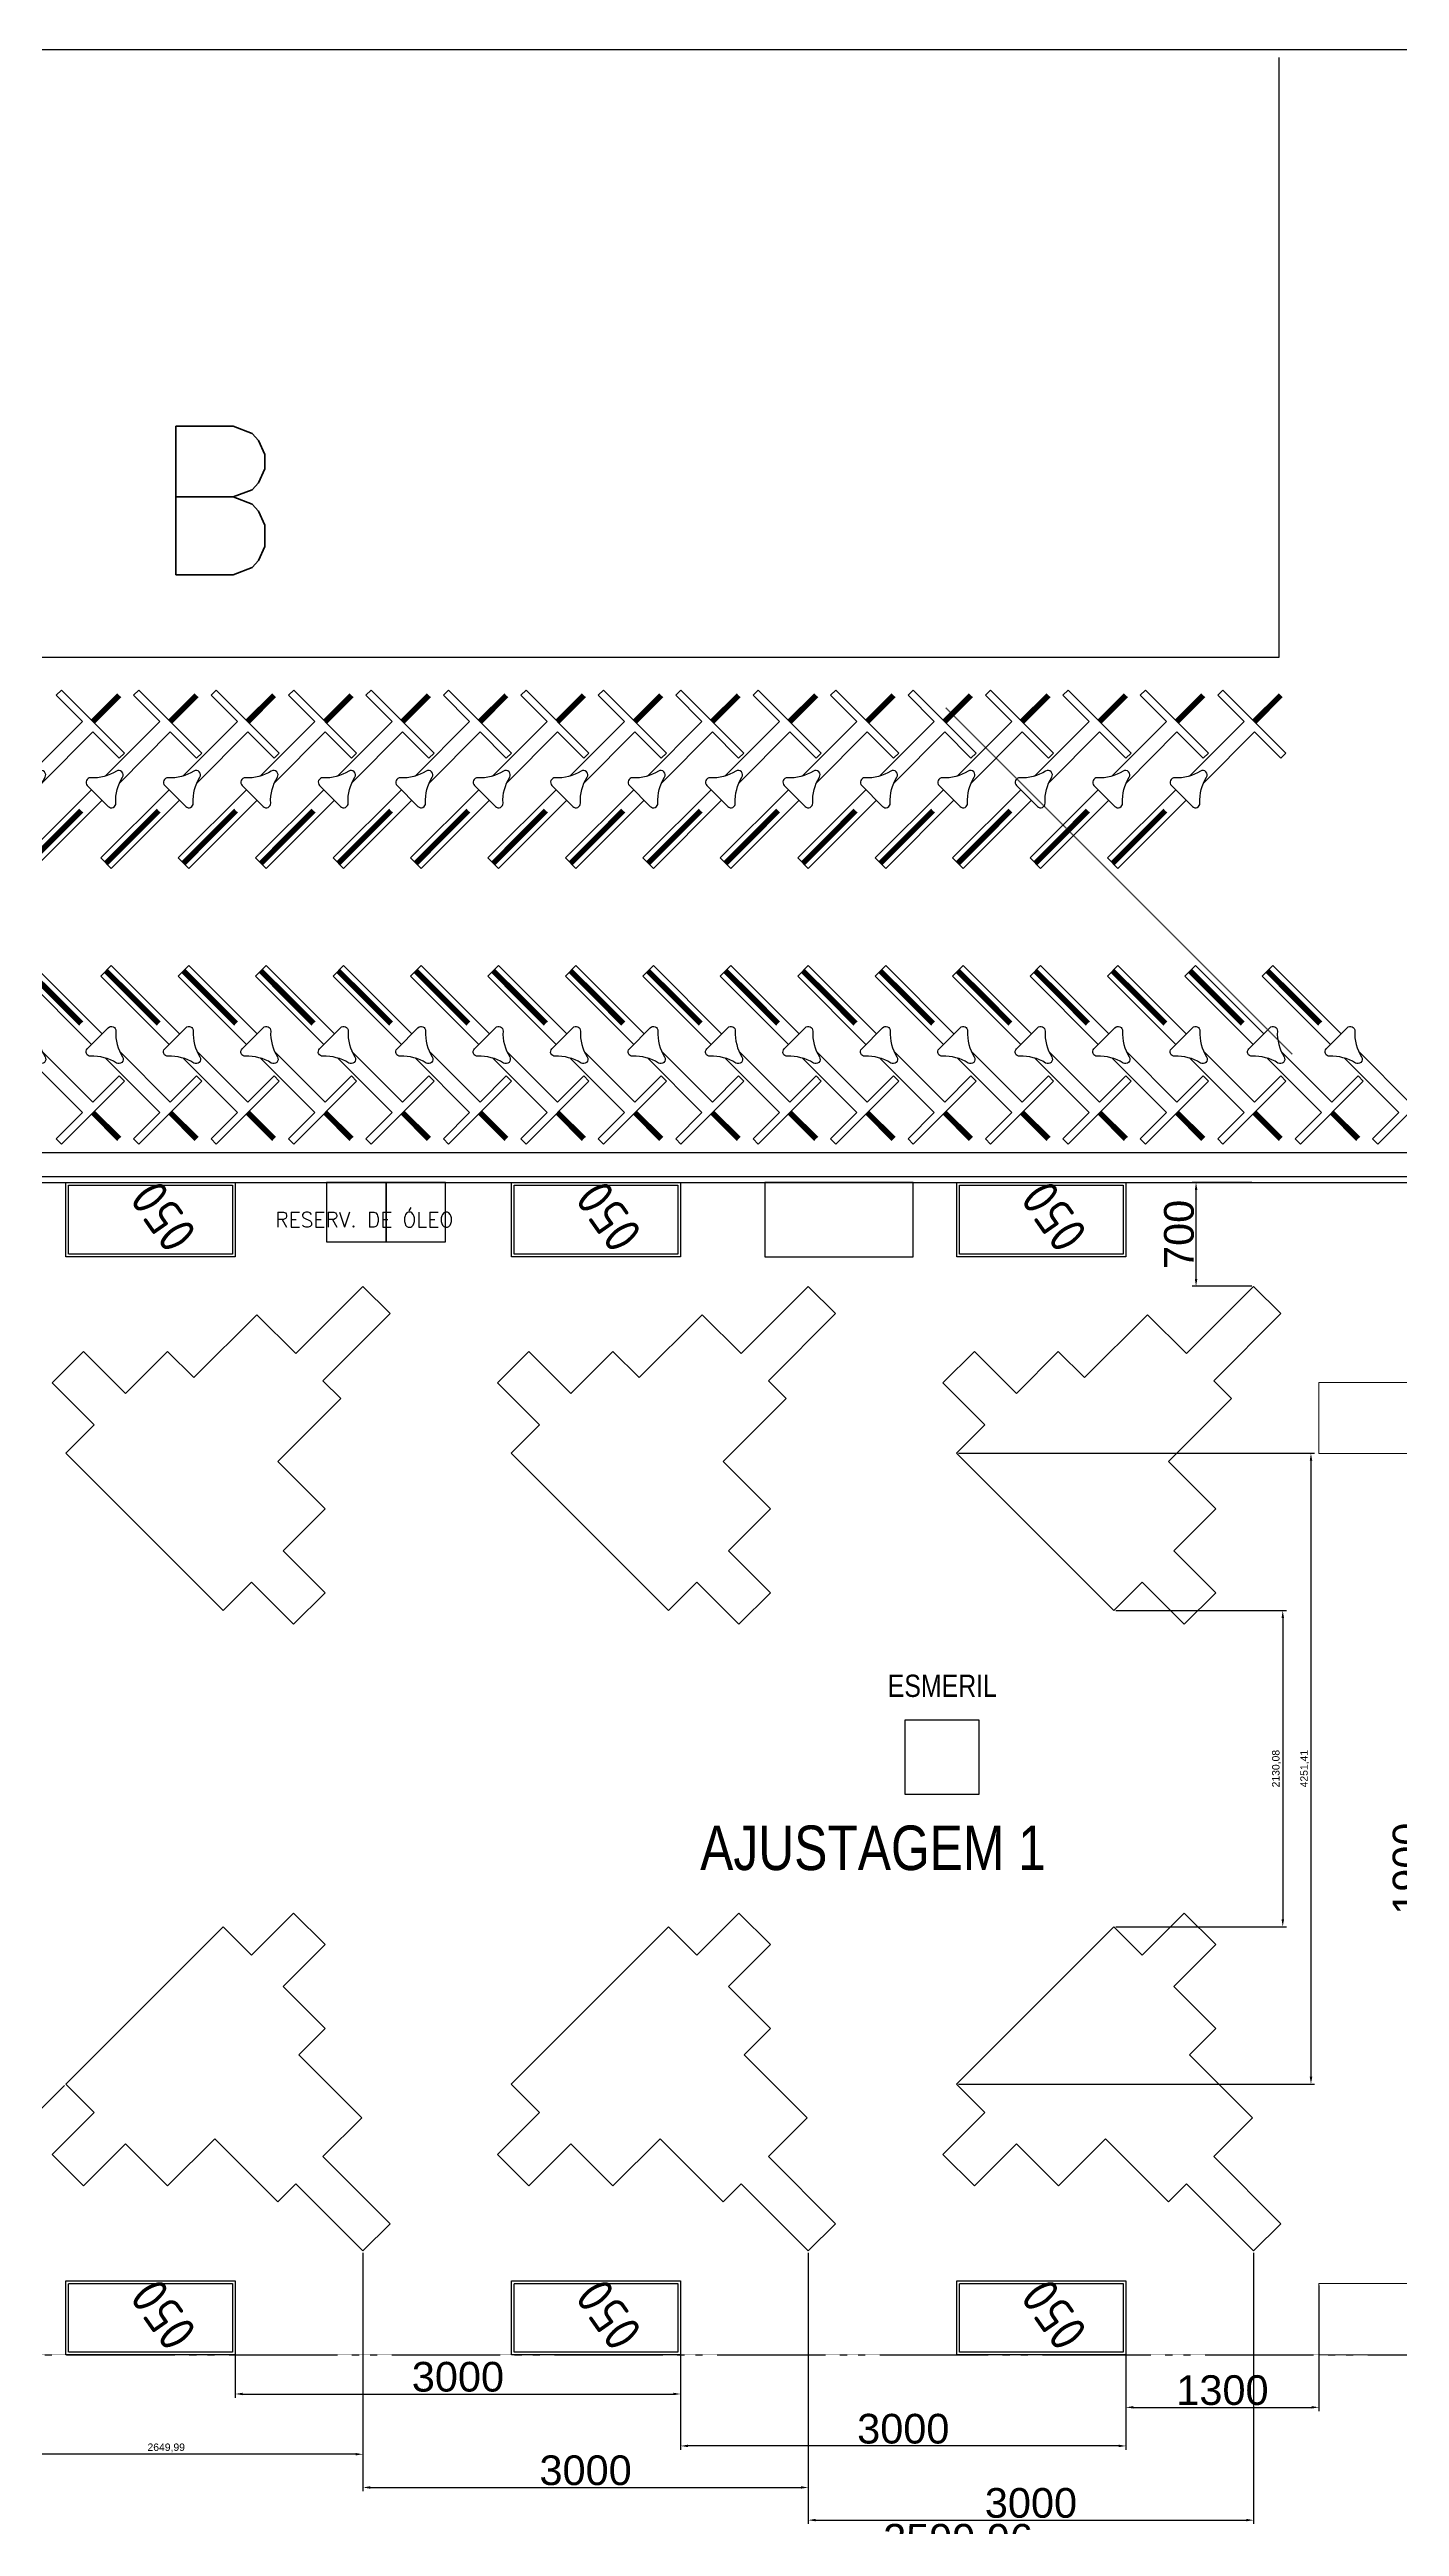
# Model space of a CAD drawing. Header units: millimetres. Extents: x 18768 to 1484868, y -11027 to 520152.
# Drawn here: x 62569 to 71662, y 503462 to 520152 of the extents above; entities that cross this region are included whole.
import ezdxf
from ezdxf.enums import TextEntityAlignment as Align

# ---------------------------------------------------------------- set-up
doc = ezdxf.new("R2010")
doc.units = ezdxf.units.MM
for name, pattern in [('DASHED2', [9.525, 6.35, -3.175]), ('DIVIDE', [2.15, 1.5, -0.2, 0.05, -0.15, 0.05, -0.2]), ('HIDDEN2', [4.7625, 3.175, -1.5875])]:
    doc.linetypes.add(name, pattern=pattern)
for name, color, linetype in [('3-MAQUINAS', 5, 'Continuous'), ('8-TEXTO', 4, 'Continuous'), ('8-TEXTO-DETALHES', 6, 'Continuous'), ('L025-IMAGIN', 1, 'DIVIDE'), ('L025-TEXTO', 7, 'Continuous'), ('L035-ARRANJO-ADQUIRIR', 102, 'Continuous'), ('L035-ARRANJO-EXISTENTE', 180, 'Continuous'), ('L035-TEXTO', 40, 'Continuous'), ('PAREDES', 7, 'Continuous')]:
    doc.layers.add(name, color=color, linetype=linetype)
doc.layers.add('L035-DEMOLIÇÃO', color=40, linetype='Continuous', plot=False)
doc.styles.add('ISO-CP--25', font='isocp.shx', dxfattribs={"height": 250})
doc.styles.add('ROMANS', font='romans', dxfattribs={"width": 0.8, "height": 300})
doc.styles.get("Standard").update_dxf_attribs({"font": 'arial.ttf'})
doc.dimstyles.new('Anotativo', dxfattribs={"dimscale": 0, "dimtxt": 2.5, "dimasz": 2.5, "dimexe": 1.25, "dimexo": 0.625, "dimtad": 1, "dimtxsty": 'Standard', "dimcen": 2.5, "dimadec": 0, "dimazin": 0, "dimtfac": 1, "dimtmove": 0, "dimatfit": 3, "dimfxl": 1, "dimarcsym": 0})

# ---------------------------------------------------------------- blocks, each defined once
blk = doc.blocks.new('Bicicleta')
for points in [[(-1.142, 1.121), (-1.121, 1.142), (-0.944, 0.965), (-0.965, 0.944)], [(-0.788, 0.767), (-0.767, 0.788), (-0.944, 0.965), (-0.965, 0.944)], [(-0.011, -0.011), (0.011, 0.011), (-0.166, 0.187), (-0.187, 0.166)]]:
    blk.add_hatch(color=256).paths.add_polyline_path(points)
for p, q in [((-0.965, 0.944), (-1.142, 1.121)), ((-0.944, 0.965), (-1.121, 1.142)), ((-0.965, 0.944), (-0.788, 0.767)), ((-0.944, 0.965), (-0.767, 0.788)), ((-0.166, 0.187), (0.011, 0.011)), ((-0.187, 0.166), (-0.011, -0.011))]:
    blk.add_line(p, q)
at = {"color": 1}
for points in [[(-0.707, 0.636), (-1.167, 1.096), (-1.096, 1.167), (-0.636, 0.707)], [(-0.518, 0.589), (-0.177, 0.247), (0, 0.424), (0.035, 0.389), (-0.389, -0.035), (-0.424, 0), (-0.247, 0.177), (-0.615, 0.545)]]:
    blk.add_lwpolyline(points, dxfattribs=at)
blk.add_lwpolyline([(-0.714, 0.556, -0.686338), (-0.736, 0.607), (-0.595, 0.749, -0.686338), (-0.544, 0.726, 0.152911), (-0.499, 0.552, -0.794326), (-0.54, 0.511, 0.152911)], format="xyb", close=True, dxfattribs=at)
blk = doc.blocks.new('*D609')
at = {"layer": 'DEFPOINTS', "color": 0, "linetype": 'ByBlock', "lineweight": 15, "transparency": 16777216}
for p in [(69989, 503228), (67389, 502366), (69989, 502366)]:
    blk.add_point(p, dxfattribs=at)
at = {"layer": 'PAREDES', "color": 0, "linetype": 'ByBlock', "lineweight": -2, "transparency": 16777216}
for p, q in [((67389, 502378), (67389, 503253)), ((67439, 503228), (69939, 503228)), ((69989, 502378), (69989, 503253))]:
    blk.add_line(p, q, dxfattribs=at)
at = {"layer": 'PAREDES', "color": 0, "linetype": 'ByBlock', "lineweight": 15, "transparency": 16777216}
for points in [[(67439, 503236), (67439, 503219), (67389, 503228)], [(69939, 503236), (69939, 503219), (69989, 503228)]]:
    blk.add_solid(points, dxfattribs=at)
at = {"layer": 'PAREDES', "color": 0, "linetype": 'ByBlock', "lineweight": 15, "transparency": 16777216, "insert": (68689, 503360), "char_height": 200, "attachment_point": 5}
blk.add_mtext('2599,96', dxfattribs=at)
blk = doc.blocks.new('BL_SENAI_id9320230820')
at = {"layer": 'L035-ARRANJO-EXISTENTE', "color": 0}
blk.add_lwpolyline([(-449, -183), (691, -183), (691, 317), (-449, 317)], close=True, dxfattribs=at)
at = {"layer": 'L035-ARRANJO-EXISTENTE', "color": 0, "linetype": 'HIDDEN2'}
blk.add_lwpolyline([(-431, -165), (673, -165), (673, 299), (-431, 299)], close=True, dxfattribs=at)
at = {"layer": 'L025-TEXTO', "style": 'ISO-CP--25'}
blk.add_attdef('rmp_mt_codmaterial', (15, 15), '', height=40, dxfattribs=at)
at = {"layer": 'L025-TEXTO', "style": 'ISO-CP--25', "flags": 1}
for tag in ['rmp_mt_nomeunid', 'rmp_mt_potencia', 'rmp_mt_cod']:
    blk.add_attdef(tag, (15, 15), '', height=40, dxfattribs=at)
blk = doc.blocks.new('*D612')
at = {"layer": 'DEFPOINTS', "color": 0, "linetype": 'ByBlock', "lineweight": 15, "transparency": 16777216}
for p in [(63739, 507503), (62679, 506442), (62155, 504966), (55130, 504618), (73932, 504618)]:
    blk.add_point(p, dxfattribs=at)
at = {"layer": 'PAREDES', "color": 0, "linetype": 'ByBlock', "lineweight": -2, "transparency": 16777216}
blk.add_line((62670, 506433), (61789, 505552), dxfattribs=at)
blk.add_arc((60854, 504618), 1347, 2.1274, 42.8726, dxfattribs=at)
at = {"layer": 'PAREDES', "color": 0, "linetype": 'ByBlock', "lineweight": 15, "transparency": 16777216}
for points in [[(61835, 505528), (61847, 505540), (61806, 505570)], [(62208, 504668), (62192, 504668), (62201, 504618)]]:
    blk.add_solid(points, dxfattribs=at)
at = {"layer": 'PAREDES', "color": 0, "linetype": 'ByBlock', "lineweight": 15, "transparency": 16777216, "insert": (62204, 505177), "char_height": 200, "attachment_point": 5, "rotation": 292.5}
blk.add_mtext('45°', dxfattribs=at)
blk = doc.blocks.new('*D613')
at = {"layer": 'DEFPOINTS', "color": 0, "linetype": 'ByBlock', "lineweight": 15, "transparency": 16777216}
for p in [(63820, 505118), (66820, 505118), (66820, 504354)]:
    blk.add_point(p, dxfattribs=at)
at = {"layer": 'PAREDES', "color": 0, "linetype": 'ByBlock', "lineweight": -2, "transparency": 16777216}
for p, q in [((63820, 505105), (63820, 504329)), ((66820, 505105), (66820, 504329)), ((63870, 504354), (66770, 504354))]:
    blk.add_line(p, q, dxfattribs=at)
at = {"layer": 'PAREDES', "color": 0, "linetype": 'ByBlock', "lineweight": 15, "transparency": 16777216}
for points in [[(63870, 504363), (63870, 504346), (63820, 504354)], [(66770, 504363), (66770, 504346), (66820, 504354)]]:
    blk.add_solid(points, dxfattribs=at)
at = {"layer": 'PAREDES', "color": 0, "linetype": 'ByBlock', "lineweight": 15, "transparency": 16777216, "insert": (65320, 504469), "char_height": 200, "attachment_point": 5}
blk.add_mtext('3000', dxfattribs=at)
blk = doc.blocks.new('*D614')
at = {"layer": 'DEFPOINTS', "color": 0, "linetype": 'ByBlock', "lineweight": 15, "transparency": 16777216}
for p in [(66820, 504618), (69820, 504618), (66820, 504004)]:
    blk.add_point(p, dxfattribs=at)
at = {"layer": 'PAREDES', "color": 0, "linetype": 'ByBlock', "lineweight": -2, "transparency": 16777216}
for p, q in [((66820, 504605), (66820, 503979)), ((69820, 504605), (69820, 503979)), ((69770, 504004), (66870, 504004))]:
    blk.add_line(p, q, dxfattribs=at)
at = {"layer": 'PAREDES', "color": 0, "linetype": 'ByBlock', "lineweight": 15, "transparency": 16777216}
for points in [[(66870, 504013), (66870, 503996), (66820, 504004)], [(69770, 504013), (69770, 503996), (69820, 504004)]]:
    blk.add_solid(points, dxfattribs=at)
at = {"layer": 'PAREDES', "color": 0, "linetype": 'ByBlock', "lineweight": 15, "transparency": 16777216, "insert": (68320, 504119), "char_height": 200, "attachment_point": 5}
blk.add_mtext('3000', dxfattribs=at)
blk = doc.blocks.new('*D615')
at = {"layer": 'DEFPOINTS', "color": 0, "linetype": 'ByBlock', "lineweight": 15, "transparency": 16777216}
for p in [(64680, 505318), (67680, 505318), (67680, 503724)]:
    blk.add_point(p, dxfattribs=at)
at = {"layer": 'PAREDES', "color": 0, "linetype": 'ByBlock', "lineweight": -2, "transparency": 16777216}
for p, q in [((64680, 505305), (64680, 503699)), ((67680, 505305), (67680, 503699)), ((64730, 503724), (67630, 503724))]:
    blk.add_line(p, q, dxfattribs=at)
at = {"layer": 'PAREDES', "color": 0, "linetype": 'ByBlock', "lineweight": 15, "transparency": 16777216}
for points in [[(64730, 503733), (64730, 503716), (64680, 503724)], [(67630, 503733), (67630, 503716), (67680, 503724)]]:
    blk.add_solid(points, dxfattribs=at)
at = {"layer": 'PAREDES', "color": 0, "linetype": 'ByBlock', "lineweight": 15, "transparency": 16777216, "insert": (66180, 503839), "char_height": 200, "attachment_point": 5}
blk.add_mtext('3000', dxfattribs=at)
blk = doc.blocks.new('*D616')
at = {"layer": 'DEFPOINTS', "color": 0, "linetype": 'ByBlock', "lineweight": 15, "transparency": 16777216}
for p in [(67680, 505318), (70680, 505318), (70680, 503504)]:
    blk.add_point(p, dxfattribs=at)
at = {"layer": 'PAREDES', "color": 0, "linetype": 'ByBlock', "lineweight": -2, "transparency": 16777216}
for p, q in [((67680, 505305), (67680, 503479)), ((70680, 505305), (70680, 503479)), ((67730, 503504), (70630, 503504))]:
    blk.add_line(p, q, dxfattribs=at)
at = {"layer": 'PAREDES', "color": 0, "linetype": 'ByBlock', "lineweight": 15, "transparency": 16777216}
for points in [[(67730, 503513), (67730, 503496), (67680, 503504)], [(70630, 503513), (70630, 503496), (70680, 503504)]]:
    blk.add_solid(points, dxfattribs=at)
at = {"layer": 'PAREDES', "color": 0, "linetype": 'ByBlock', "lineweight": 15, "transparency": 16777216, "insert": (69180, 503619), "char_height": 200, "attachment_point": 5}
blk.add_mtext('3000', dxfattribs=at)
blk = doc.blocks.new('*D617')
at = {"layer": 'DEFPOINTS', "color": 0, "linetype": 'ByBlock', "lineweight": 15, "transparency": 16777216}
for p in [(70292, 512518), (70680, 512518), (70680, 511818)]:
    blk.add_point(p, dxfattribs=at)
at = {"layer": 'PAREDES', "color": 0, "linetype": 'ByBlock', "lineweight": -2, "transparency": 16777216}
for p, q in [((70667, 512518), (70267, 512518)), ((70292, 511868), (70292, 512468)), ((70667, 511818), (70267, 511818))]:
    blk.add_line(p, q, dxfattribs=at)
at = {"layer": 'PAREDES', "color": 0, "linetype": 'ByBlock', "lineweight": 15, "transparency": 16777216}
for points in [[(70284, 512468), (70301, 512468), (70292, 512518)], [(70284, 511868), (70301, 511868), (70292, 511818)]]:
    blk.add_solid(points, dxfattribs=at)
at = {"layer": 'PAREDES', "color": 0, "linetype": 'ByBlock', "lineweight": 15, "transparency": 16777216, "insert": (70178, 512168), "char_height": 200, "attachment_point": 5, "rotation": 90}
blk.add_mtext('700', dxfattribs=at)
blk = doc.blocks.new('*D618')
at = {"layer": 'DEFPOINTS', "color": 0, "linetype": 'ByBlock', "lineweight": 15, "transparency": 16777216}
for p in [(69820, 505118), (71120, 505098), (71120, 504264)]:
    blk.add_point(p, dxfattribs=at)
at = {"layer": 'PAREDES', "color": 0, "linetype": 'ByBlock', "lineweight": -2, "transparency": 16777216}
for p, q in [((69820, 505105), (69820, 504239)), ((71120, 505085), (71120, 504239)), ((69870, 504264), (71070, 504264))]:
    blk.add_line(p, q, dxfattribs=at)
at = {"layer": 'PAREDES', "color": 0, "linetype": 'ByBlock', "lineweight": 15, "transparency": 16777216}
for points in [[(69870, 504273), (69870, 504256), (69820, 504264)], [(71070, 504273), (71070, 504256), (71120, 504264)]]:
    blk.add_solid(points, dxfattribs=at)
at = {"layer": 'PAREDES', "color": 0, "linetype": 'ByBlock', "lineweight": 15, "transparency": 16777216, "insert": (70470, 504379), "char_height": 200, "attachment_point": 5}
blk.add_mtext('1300', dxfattribs=at)
blk = doc.blocks.new('*D620')
at = {"layer": 'DEFPOINTS', "color": 0, "linetype": 'ByBlock', "lineweight": 15, "transparency": 16777216}
for p in [(71832, 508844), (72872, 508844), (72872, 506944)]:
    blk.add_point(p, dxfattribs=at)
at = {"layer": 'PAREDES', "color": 0, "linetype": 'ByBlock', "lineweight": -2, "transparency": 16777216}
for p, q in [((72859, 508844), (71807, 508844)), ((71832, 506994), (71832, 508794)), ((72859, 506944), (71807, 506944))]:
    blk.add_line(p, q, dxfattribs=at)
at = {"layer": 'PAREDES', "color": 0, "linetype": 'ByBlock', "lineweight": 15, "transparency": 16777216}
for points in [[(71824, 508794), (71841, 508794), (71832, 508844)], [(71824, 506994), (71841, 506994), (71832, 506944)]]:
    blk.add_solid(points, dxfattribs=at)
at = {"layer": 'PAREDES', "color": 0, "linetype": 'ByBlock', "lineweight": 15, "transparency": 16777216, "insert": (71718, 507894), "char_height": 200, "attachment_point": 5, "rotation": 90}
blk.add_mtext('1900', dxfattribs=at)
blk = doc.blocks.new('*D621')
at = {"layer": 'DEFPOINTS', "color": 0, "linetype": 'ByBlock', "lineweight": 15, "transparency": 16777216}
for p in [(68678, 510693), (68678, 506442), (71066, 506442)]:
    blk.add_point(p, dxfattribs=at)
at = {"layer": 'PAREDES', "color": 0, "linetype": 'ByBlock', "lineweight": -2, "transparency": 16777216}
for p, q in [((68691, 510693), (71091, 510693)), ((71066, 510643), (71066, 506492)), ((68691, 506442), (71091, 506442))]:
    blk.add_line(p, q, dxfattribs=at)
at = {"layer": 'PAREDES', "color": 0, "linetype": 'ByBlock', "lineweight": 15, "transparency": 16777216}
for points in [[(71058, 510643), (71075, 510643), (71066, 510693)], [(71058, 506492), (71075, 506492), (71066, 506442)]]:
    blk.add_solid(points, dxfattribs=at)
at = {"layer": 'PAREDES', "color": 0, "linetype": 'ByBlock', "lineweight": 15, "transparency": 16777216, "insert": (71024, 508568), "char_height": 50, "attachment_point": 5, "rotation": 90}
blk.add_mtext('4251,41', dxfattribs=at)
blk = doc.blocks.new('*D622')
at = {"layer": 'DEFPOINTS', "color": 0, "linetype": 'ByBlock', "lineweight": 15, "transparency": 16777216}
for p in [(69739, 509633), (69739, 507503), (70876, 507503)]:
    blk.add_point(p, dxfattribs=at)
at = {"layer": 'PAREDES', "color": 0, "linetype": 'ByBlock', "lineweight": -2, "transparency": 16777216}
for p, q in [((69752, 509633), (70901, 509633)), ((70876, 509583), (70876, 507553)), ((69752, 507503), (70901, 507503))]:
    blk.add_line(p, q, dxfattribs=at)
at = {"layer": 'PAREDES', "color": 0, "linetype": 'ByBlock', "lineweight": 15, "transparency": 16777216}
for points in [[(70868, 509583), (70885, 509583), (70876, 509633)], [(70868, 507553), (70885, 507553), (70876, 507503)]]:
    blk.add_solid(points, dxfattribs=at)
at = {"layer": 'PAREDES', "color": 0, "linetype": 'ByBlock', "lineweight": 15, "transparency": 16777216, "insert": (70834, 508568), "char_height": 50, "attachment_point": 5, "rotation": 90}
blk.add_mtext('2130,08', dxfattribs=at)
blk = doc.blocks.new('*D642')
at = {"layer": 'DEFPOINTS', "color": 0, "linetype": 'ByBlock', "lineweight": 15, "transparency": 16777216}
for p in [(62030, 505318), (64680, 505318), (62030, 503948)]:
    blk.add_point(p, dxfattribs=at)
at = {"layer": 'PAREDES', "color": 0, "linetype": 'ByBlock', "lineweight": -2, "transparency": 16777216}
for p, q in [((62030, 505305), (62030, 503923)), ((64680, 505305), (64680, 503923)), ((64630, 503948), (62080, 503948))]:
    blk.add_line(p, q, dxfattribs=at)
at = {"layer": 'PAREDES', "color": 0, "linetype": 'ByBlock', "lineweight": 15, "transparency": 16777216}
for points in [[(62080, 503957), (62080, 503940), (62030, 503948)], [(64630, 503957), (64630, 503940), (64680, 503948)]]:
    blk.add_solid(points, dxfattribs=at)
at = {"layer": 'PAREDES', "color": 0, "linetype": 'ByBlock', "lineweight": 15, "transparency": 16777216, "insert": (63355, 503991), "char_height": 50, "attachment_point": 5}
blk.add_mtext('2649,99', dxfattribs=at)

msp = doc.modelspace()

# ---------------------------------------------------------------- linework, layer by layer
at = {"color": 1, "linetype": 'DASHED2'}
msp.add_line((70939.952, 513382.489), (68606.499, 515715.942), dxfattribs=at)
for p, q in [((62586.573, 511167.218), (62798.705, 511379.35)), ((65586.573, 511167.218), (65798.705, 511379.35)), ((68586.573, 511167.218), (68798.705, 511379.35)), ((64212.923, 507594.638), (64425.055, 507382.506)), ((67212.923, 507594.638), (67425.055, 507382.506)), ((70212.923, 507594.638), (70425.055, 507382.506))]:
    msp.add_line(p, q)
for points in [[(67386.318, 512017.757), (68386.318, 512017.757), (68386.318, 512517.757), (67386.318, 512517.757)], [(68830.087, 508394.915), (68830.087, 508894.915), (68330.087, 508894.915), (68330.087, 508394.915)]]:
    msp.add_lwpolyline(points, close=True)
for points in [[(62798.705, 511379.35), (63081.547, 511096.508), (63364.39, 511379.35), (63541.167, 511202.574), (63965.431, 511626.838), (64227.06, 511365.208), (64679.609, 511817.757), (64863.457, 511633.909), (64410.908, 511181.361), (64531.116, 511061.152), (64106.852, 510636.888), (64425.05, 510318.69), (64142.208, 510035.848), (64425.05, 509753.005), (64212.918, 509540.873), (63930.076, 509823.716), (63739.157, 509632.797), (62678.497, 510693.457), (62869.415, 510884.376), (62586.573, 511167.218)], [(65798.705, 511379.35), (66081.547, 511096.508), (66364.39, 511379.35), (66541.167, 511202.574), (66965.431, 511626.838), (67227.06, 511365.208), (67679.609, 511817.757), (67863.457, 511633.909), (67410.908, 511181.361), (67531.116, 511061.152), (67106.852, 510636.888), (67425.05, 510318.69), (67142.208, 510035.848), (67425.05, 509753.005), (67212.918, 509540.873), (66930.076, 509823.716), (66739.157, 509632.797), (65678.497, 510693.457), (65869.415, 510884.376), (65586.573, 511167.218)], [(68798.705, 511379.35), (69081.547, 511096.508), (69364.39, 511379.35), (69541.167, 511202.574), (69965.431, 511626.838), (70227.06, 511365.208), (70679.609, 511817.757), (70863.457, 511633.909), (70410.908, 511181.361), (70531.116, 511061.152), (70106.852, 510636.888), (70425.05, 510318.69), (70142.208, 510035.848), (70425.05, 509753.005), (70212.918, 509540.873), (69930.076, 509823.716), (69739.157, 509632.797), (68678.497, 510693.457), (68869.415, 510884.376), (68586.573, 511167.218)], [(64425.055, 507382.506), (64142.212, 507099.664), (64425.055, 506816.821), (64248.278, 506640.044), (64672.542, 506215.78), (64410.913, 505954.151), (64863.461, 505501.602), (64679.613, 505317.755), (64227.065, 505770.303), (64106.857, 505650.095), (63682.593, 506074.359), (63364.395, 505756.161), (63081.552, 506039.004), (62798.709, 505756.161), (62586.577, 505968.293), (62869.42, 506251.136), (62678.501, 506442.054), (63739.161, 507502.715), (63930.08, 507311.796), (64212.923, 507594.638)], [(67425.055, 507382.506), (67142.212, 507099.664), (67425.055, 506816.821), (67248.278, 506640.044), (67672.542, 506215.78), (67410.913, 505954.151), (67863.461, 505501.602), (67679.613, 505317.755), (67227.065, 505770.303), (67106.857, 505650.095), (66682.593, 506074.359), (66364.395, 505756.161), (66081.552, 506039.004), (65798.709, 505756.161), (65586.577, 505968.293), (65869.42, 506251.136), (65678.501, 506442.054), (66739.161, 507502.715), (66930.08, 507311.796), (67212.923, 507594.638)], [(70425.055, 507382.506), (70142.212, 507099.664), (70425.055, 506816.821), (70248.278, 506640.044), (70672.542, 506215.78), (70410.913, 505954.151), (70863.461, 505501.602), (70679.613, 505317.755), (70227.065, 505770.303), (70106.857, 505650.095), (69682.593, 506074.359), (69364.395, 505756.161), (69081.552, 506039.004), (68798.709, 505756.161), (68586.577, 505968.293), (68869.42, 506251.136), (68678.501, 506442.054), (69739.161, 507502.715), (69930.08, 507311.796), (70212.923, 507594.638)]]:
    msp.add_lwpolyline(points)
at = {"layer": '3-MAQUINAS'}
for p, q in [((64435.615, 512517.757), (64435.615, 512117.757)), ((64835.615, 512517.757), (64435.615, 512517.757)), ((64835.615, 512517.757), (64835.615, 512117.757)), ((65235.615, 512517.757), (64835.615, 512517.757)), ((64835.615, 512117.757), (64835.615, 512517.757)), ((65235.615, 512117.757), (65235.615, 512517.757)), ((64435.615, 512117.757), (64835.615, 512117.757)), ((64835.615, 512117.757), (65235.615, 512117.757))]:
    msp.add_line(p, q, dxfattribs=at)
at = {"layer": 'L025-IMAGIN'}
msp.add_line((55129.615, 504617.757), (73932.467, 504617.757), dxfattribs=at)
at = {"layer": 'L035-DEMOLIÇÃO', "linetype": 'ByBlock', "lineweight": -2}
msp.add_lwpolyline([(110666.616, 482623.169), (18768.335, 482623.169), (18768.335, 520151.762), (110666.616, 520151.762)], close=True, dxfattribs=at)
at = {"layer": 'PAREDES', "ltscale": 0.01}
msp.add_line((70852.764, 516057.757), (70852.764, 520097.757), dxfattribs=at)
at = {"layer": 'PAREDES'}
for p, q in [((55129.615, 516057.757), (70852.764, 516057.757)), ((73833.377, 512717.757), (55129.615, 512717.757)), ((55129.615, 512557.757), (72252.764, 512557.757)), ((55129.615, 512517.757), (73932.467, 512517.757))]:
    msp.add_line(p, q, dxfattribs=at)
at = {"layer": 'PAREDES', "linetype": 'ByBlock', "lineweight": 15}
for points in [[(72059.597, 510690.447), (72059.597, 511170.447), (71119.597, 511170.447), (71119.597, 510690.447), (72059.597, 510690.447)], [(72059.597, 504617.757), (72059.597, 505097.757), (71119.597, 505097.757), (71119.597, 504617.757), (72059.597, 504617.757)]]:
    msp.add_lwpolyline(points, dxfattribs=at)

# ---------------------------------------------------------------- block references
at = {"xscale": -1000, "yscale": 1000, "zscale": 1000, "rotation": 180}
for p in [(63037.872, 515800.234), (63559.498, 515800.234), (64081.124, 515800.234), (64602.749, 515800.234), (65124.375, 515800.234), (65646.001, 515800.234), (66167.626, 515800.234), (66689.252, 515800.234), (67210.878, 515800.234), (67732.503, 515800.234), (68254.129, 515800.234), (68775.755, 515800.234), (69297.381, 515800.234), (69819.006, 515800.234), (70340.632, 515800.234), (70862.258, 515800.234)]:
    msp.add_blockref('Bicicleta', p, dxfattribs=at)
at = {"xscale": 1000, "yscale": 1000, "zscale": 1000}
for p in [(63037.872, 512811.754), (63559.498, 512811.754), (64081.124, 512811.754), (64602.749, 512811.754), (65124.375, 512811.754), (65646.001, 512811.754), (66167.626, 512811.754), (66689.252, 512811.754), (67210.878, 512811.754), (67732.503, 512811.754), (68254.129, 512811.754), (68775.755, 512811.754), (69297.381, 512811.754), (69819.006, 512811.754), (70340.632, 512811.754), (70862.258, 512811.754), (71383.883, 512811.754), (71905.509, 512811.754)]:
    msp.add_blockref('Bicicleta', p, dxfattribs=at)
at = {"layer": 'L035-ARRANJO-ADQUIRIR'}
ref = msp.add_blockref('BL_SENAI_id9320230820', (63128.801, 512334.701), dxfattribs=dict(at, xscale=-1, rotation=180))
ref.add_attrib('rmp_mt_codmaterial', '050', dxfattribs={"layer": 'L025-TEXTO', "height": 250, "rotation": 125, "style": 'ISO-CP--25'}).set_placement((63438.731, 512360.056), align=Align.CENTER)
ref = msp.add_blockref('BL_SENAI_id9320230820', (66128.801, 512334.701), dxfattribs=dict(at, xscale=-1, rotation=180))
ref.add_attrib('rmp_mt_codmaterial', '050', dxfattribs={"layer": 'L025-TEXTO', "height": 250, "rotation": 125, "style": 'ISO-CP--25'}).set_placement((66438.731, 512360.056), align=Align.CENTER)
ref = msp.add_blockref('BL_SENAI_id9320230820', (69128.801, 512334.701), dxfattribs=dict(at, xscale=-1, rotation=180))
ref.add_attrib('rmp_mt_codmaterial', '050', dxfattribs={"layer": 'L025-TEXTO', "height": 250, "rotation": 125, "style": 'ISO-CP--25'}).set_placement((69438.731, 512360.056), align=Align.CENTER)
ref = msp.add_blockref('BL_SENAI_id9320230820', (63128.801, 504934.701), dxfattribs=dict(at, xscale=-1, rotation=180))
ref.add_attrib('rmp_mt_codmaterial', '050', dxfattribs={"layer": 'L025-TEXTO', "height": 250, "rotation": 125, "style": 'ISO-CP--25'}).set_placement((63438.731, 504960.056), align=Align.CENTER)
ref = msp.add_blockref('BL_SENAI_id9320230820', (66128.796, 504934.701), dxfattribs=dict(at, xscale=-1, rotation=180))
ref.add_attrib('rmp_mt_codmaterial', '050', dxfattribs={"layer": 'L025-TEXTO', "height": 250, "rotation": 125, "style": 'ISO-CP--25'}).set_placement((66438.726, 504960.056), align=Align.CENTER)
ref = msp.add_blockref('BL_SENAI_id9320230820', (69128.791, 504934.701), dxfattribs=dict(at, xscale=-1, rotation=180))
ref.add_attrib('rmp_mt_codmaterial', '050', dxfattribs={"layer": 'L025-TEXTO', "height": 250, "rotation": 125, "style": 'ISO-CP--25'}).set_placement((69438.721, 504960.056), align=Align.CENTER)

# ---------------------------------------------------------------- texts
at = {"layer": '8-TEXTO', "style": 'ROMANS'}
msp.add_text('BLOCO B', height=1000, dxfattribs=at).set_placement((58148.874, 516613.225))
at = {"layer": '8-TEXTO-DETALHES', "linetype": 'Continuous', "style": 'ROMANS'}
msp.add_text('RESERV. DE ÓLEO', height=100, dxfattribs=at).set_placement((64089.15, 512216.886))
at = {"layer": 'L035-TEXTO', "width": 0.8}
for s, height, p in [('ESMERIL', 150, (68214.978, 509051.15)), ('AJUSTAGEM 1', 300, (66951.853, 507884.467))]:
    msp.add_text(s, height=height, dxfattribs=at).set_placement(p)

# ---------------------------------------------------------------- dimensions: what is measured, and where the dimension line sits
at = {"layer": 'PAREDES', "linetype": 'ByBlock', "lineweight": 15}
for base, p1, p2, angle, picture, middle in [((70292.467, 512517.757), (70679.609, 511817.757), (70679.609, 512517.757), 90, '*D617', (70177.852, 512167.757)), ((71832.467, 508844.101), (72871.807, 506944.104), (72871.807, 508844.101), 90, '*D620', (71717.852, 507894.103)), ((67679.613, 503724.467), (64679.613, 505317.755), (67679.613, 505317.755), 180, '*D615', (66179.613, 503839.149)), ((70679.613, 503504.467), (67679.613, 505317.755), (70679.613, 505317.755), 180, '*D616', (69179.613, 503619.149)), ((66819.60487, 504354.466675), (63819.609865, 505117.757215), (66819.60487, 505117.757215), 180, '*D613', (65319.607367, 504469.149486)), ((71119.597, 504264.467), (69819.6, 505117.757), (71119.597, 505097.757), 180, '*D618', (70469.598, 504379.149)), ((66819.60487, 504004.466675), (69819.599874, 504617.757215), (66819.60487, 504617.757215), 180, '*D614', (68319.602372, 504119.149486))]:
    dim = msp.add_linear_dim(base=base, p1=p1, p2=p2, angle=angle, dimstyle='Anotativo', override={"dimtxt": 10}, dxfattribs=at)
    dim.commit()
    dim.dimension.update_dxf_attribs({"geometry": picture, "text_midpoint": middle})
for base, p1, p2, picture, middle in [((71066.318, 506442.05), (68678.497, 510693.457), (68678.497, 506442.05), '*D621', (71023.77, 508567.753)), ((70876.318, 507502.719), (69739.157, 509632.797), (69739.157, 507502.719), '*D622', (70833.77, 508567.758))]:
    dim = msp.add_linear_dim(base=base, p1=p1, p2=p2, angle=90, dimstyle='Anotativo', dxfattribs=at)
    dim.commit()
    dim.dimension.update_dxf_attribs({"geometry": picture, "text_midpoint": middle})
dim = msp.add_angular_dim_2l(base=(62154.986, 504966.301), line1=((55129.615, 504617.757), (73932.467, 504617.757)), line2=((62678.501, 506442.054), (63739.161, 507502.715)), dimstyle='Anotativo', override={"dimscale": 0, "dimtxt": 10}, dxfattribs=at)
dim.commit()
dim.dimension.update_dxf_attribs({"geometry": '*D612', "text_midpoint": (62203.876, 505176.81)})
dim = msp.add_linear_dim(base=(62029.62, 503948.17), p1=(64679.613, 505317.755), p2=(62029.62, 505317.755), dimstyle='Anotativo', dxfattribs=at)
dim.commit()
dim.dimension.update_dxf_attribs({"geometry": '*D642', "text_midpoint": (63354.616, 503990.717)})
dim = msp.add_linear_dim(base=(69988.698, 503227.757), p1=(67388.737, 502365.997), p2=(69988.698, 502365.997), dimstyle='Anotativo', override={"dimtxt": 10}, dxfattribs=at)
dim.commit()
dim.dimension.update_dxf_attribs({"geometry": '*D609', "text_midpoint": (68688.718, 503360.448)})

doc.saveas('drawing.dxf')
